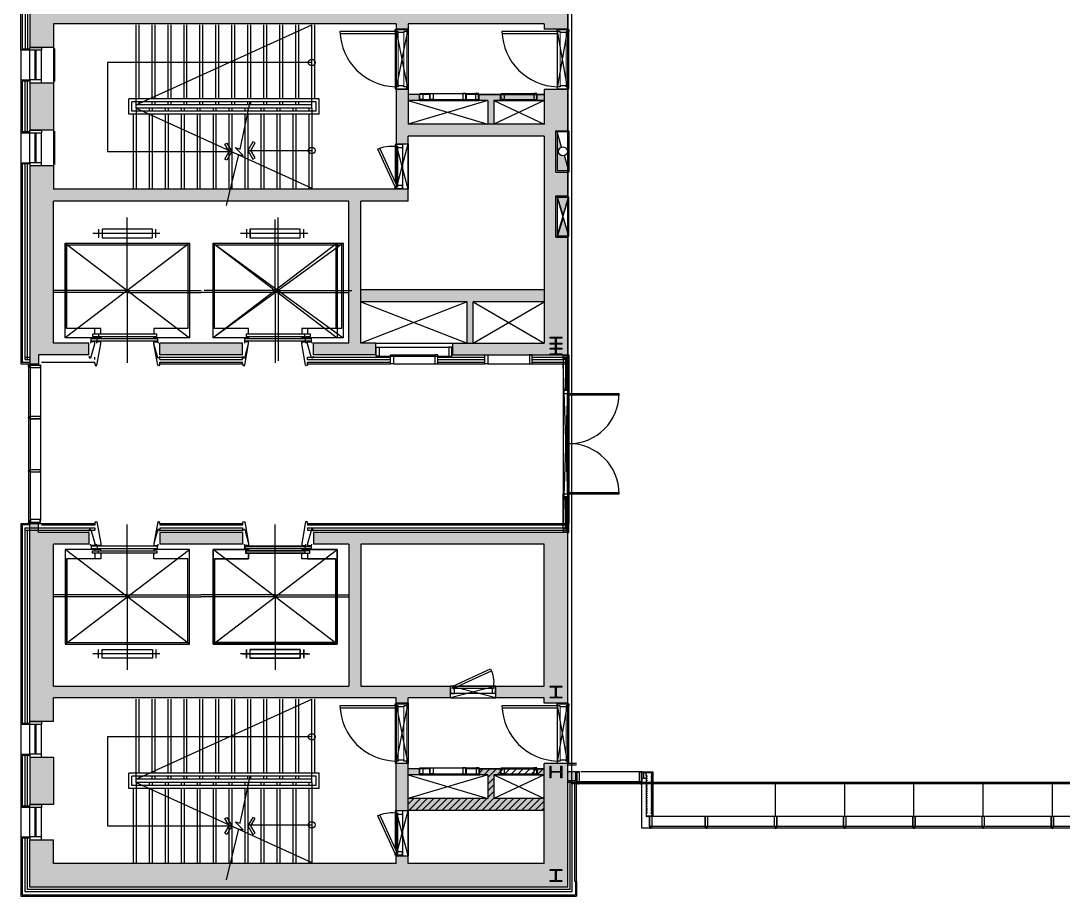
# Model space of a CAD drawing. Header units: millimetres. Extents: x 5865 to 41225, y 6941 to 34691.
# Drawn here: x 5865 to 23493, y 6941 to 21739 of the extents above; entities that cross this region are included whole.
import ezdxf

# ---------------------------------------------------------------- set-up
doc = ezdxf.new("R2010")
doc.units = ezdxf.units.MM
for name, pattern in [('CEN', [62, 60, -1, 0, -1]), ('CONTINOUS', [0]), ('HIDDEN', [0.375, 0.25, -0.125])]:
    doc.linetypes.add(name, pattern=pattern)
for name, color, linetype in [('150-WALL', 2, 'CONTINOUS'), ('5', 171, 'Continuous'), ('_R_I_Wall', 3, 'Continuous'), ('AA-CLXM', 2, 'CONTINOUS'), ('AA-DWXM-DOOR', 4, 'Continuous'), ('AA-DWXM-GRILL', 4, 'Continuous'), ('AA-DWXM-WID', 4, 'Continuous'), ('AA-DWXM-WIN', 4, 'Continuous'), ('AA-ELEV-PCN9', 9, 'Continuous'), ('AA-HATC-BRIC', 8, 'Continuous'), ('AA-SSXM', 7, 'Continuous'), ('AA-SSXM-SYM', 7, 'Continuous'), ('AA-SSXS', 4, 'Continuous'), ('AA-WAXM-BRIC', 3, 'Continuous'), ('AA-WAXM-CONC', 2, 'Continuous'), ('AA-WAXM-FIN1', 5, 'Continuous'), ('AA-WAXM-FIN2', 6, 'Continuous'), ('AA-XXXX-ETC', 9, 'Continuous'), ('AA-XXXX-OPEN', 1, 'CEN'), ('AA-XXXX-PATT', 8, 'Continuous'), ('AA-XXXX-트러스', 7, 'Continuous'), ('bGridSpace', 6, 'Continuous'), ('EX-XXXX', 4, 'Continuous'), ('WID', 4, 'Continuous')]:
    doc.layers.add(name, color=color, linetype=linetype)
doc.layers.add('L-Door', color=153, linetype='Continuous', lineweight=15)

# ---------------------------------------------------------------- blocks, each defined once
blk = doc.blocks.new('새로운 블럭')
at = {"layer": 'EX-XXXX', "color": 8}
for p, q in [((29394, 89706), (29394, 90940)), ((29944, 90705), (28809, 90705)), ((28909, 90780), (28909, 90630)), ((29879, 90630), (29879, 90780)), ((28344, 88940), (28344, 90540)), ((28344, 90540), (30444, 88940)), ((30444, 90540), (28344, 88940)), ((28344, 90540), (30444, 90540)), ((30444, 90540), (30444, 88940)), ((29394, 89706), (28144, 89706)), ((29394, 89706), (30644, 89706)), ((29394, 89686), (29394, 88520)), ((28944, 88940), (28344, 88940)), ((28874, 88867), (28874, 88852)), ((28939, 88872), (28879, 88872)), ((28934, 88952), (28944, 88952)), ((28944, 88952), (28944, 88940)), ((28944, 88843), (28944, 88867)), ((29394, 89002), (29394, 88962)), ((29854, 88952), (29844, 88952)), ((29844, 88952), (29854, 88952)), ((29844, 88940), (29844, 88952)), ((30444, 88940), (29844, 88940)), ((29844, 88843), (29844, 88867)), ((29849, 88872), (29909, 88872)), ((29914, 88867), (29914, 88852)), ((28880, 88476), (28944, 88841)), ((29908, 88476), (29844, 88841)), ((28849, 88502), (28849, 88477)), ((29939, 88502), (29939, 88477)), ((28854, 88472), (28875, 88472)), ((29934, 88472), (29913, 88472))]:
    blk.add_line(p, q, dxfattribs=at)
for points in [[(28969, 90780), (28969, 90630), (29819, 90630), (29819, 90780)], [(28884, 88927), (29904, 88927), (29904, 88887), (28884, 88887)], [(29894, 88962), (29894, 89002), (28904, 89002), (28904, 88962)]]:
    blk.add_lwpolyline(points, close=True, dxfattribs=at)
blk.add_lwpolyline([(28934, 89012), (28944, 89012), (28944, 89097), (28369, 89097), (28369, 90515), (30419, 90515), (30419, 89097), (29844, 89097), (29844, 89012), (29854, 89012)], dxfattribs=at)
for centre, start, end in [((28879, 88867), 90, 180), ((28939, 88867), 360, 90), ((28939, 88843), 344.7449, 360), ((29849, 88867), 90, 180), ((29849, 88843), 180, 195.2551), ((29909, 88867), 360, 90), ((28854, 88477), 180, 270), ((28875, 88477), 270, 344.7449), ((29913, 88477), 195.2551, 270), ((29934, 88477), 270, 360)]:
    blk.add_arc(centre, 5, start, end, dxfattribs=at)
blk = doc.blocks.new('apd227')
at = {"layer": 'AA-DWXM-DOOR'}
for p, q in [((72, 100), (72, 1032)), ((0, 100), (0, -100)), ((34, 100), (0, 100)), ((34, 50), (34, 100)), ((48, 50), (34, 50)), ((48, -50), (48, 50)), ((0, -100), (34, -100)), ((34, -100), (34, -50)), ((34, -50), (48, -50))]:
    blk.add_line(p, q, dxfattribs=at)
blk.add_lwpolyline([(34, 100), (34, 1033, -0.396451), (966, 100, -0.396451)], format="xyb", dxfattribs=at)
blk.add_lwpolyline([(34, 100), (72, 100)], dxfattribs=at)
blk.add_lwpolyline([(1000, 100), (1000, -100), (966, -100), (966, -50), (952, -50), (952, 50), (966, 50), (966, 100)], close=True, dxfattribs=at)
blk = doc.blocks.new('FFF')
at = {"layer": 'AA-DWXM-DOOR'}
for p, q in [((656, 65, 0), (15, 361, 0)), ((668, 100, 0), (31, 395, 0)), ((-50, -25, 0), (-50, 100, 0)), ((-50, 100, 0), (-19, 100, 0)), ((-19, 100, 0), (-19, 62, 0)), ((-19, 62, 0), (6, 62, 0)), ((6, 62, 0), (6, -25, 0)), ((643, -25, 0), (643, 62, 0)), ((643, 62, 0), (668, 62, 0)), ((668, 62, 0), (643, 62, 0)), ((668, 100, 0), (656, 65, 0)), ((668, 62, 0), (668, 100, 0)), ((668, 100, 0), (700, 100, 0)), ((700, 100, 0), (668, 100, 0)), ((668, 100, 0), (668, 62, 0)), ((700, -25, 0), (700, 100, 0)), ((-50, -25, 0), (6, -25, 0)), ((643, -25, 0), (700, -25, 0)), ((700, -25, 0), (643, -25, 0))]:
    blk.add_line(p, q, dxfattribs=at)
at = {"layer": 'AA-DWXM-DOOR', "color": 8}
for p, q in [((-19, 100, 0), (579, 100, 0)), ((-19, 62, 0), (643, 62, 0)), ((-50, -25, 0), (700, -25, 0))]:
    blk.add_line(p, q, dxfattribs=at)
at = {"layer": 'AA-DWXM-DOOR'}
blk.add_arc((527, 161, 0), 549, 154.7053, 186.3239, dxfattribs=at)
blk = doc.blocks.new('A$C6F92427D')
at = {"layer": 'AA-DWXM-WIN'}
for points in [[(2, -10), (17, -10), (17, 20), (2, 20)], [(-15, -180), (35, -180), (35, -10), (-15, -10)]]:
    blk.add_lwpolyline(points, close=True, dxfattribs=at)
at = {"layer": 'AA-DWXM-WIN', "color": 8}
blk.add_lwpolyline([(-12, -177), (32, -177), (32, -13), (-12, -13)], close=True, dxfattribs=at)
blk = doc.blocks.new('A$C25616869')
at = {"layer": 'AA-XXXX-ETC'}
for p, q in [((0, 3), (0, 47)), ((2, 3), (2, 47)), ((3, 50), (11, 50)), ((3, 48), (10, 48)), ((12, 2), (3, 2)), ((15, 7), (13, 7)), ((13, 7), (13, 3)), ((15, 7), (15, 3)), ((19, 50), (81, 50)), ((20, 48), (80, 48)), ((85, 7), (87, 7)), ((85, 7), (85, 3)), ((87, 7), (87, 3)), ((88, 2), (97, 2)), ((97, 50), (89, 50)), ((97, 48), (90, 48)), ((98, 3), (98, 47)), ((100, 3), (100, 47)), ((12, 0), (3, 0)), ((88, 0), (97, 0))]:
    blk.add_line(p, q, dxfattribs=at)
for centre, radius, start, end in [((3, 47), 3, 90, 180), ((3, 3), 3, 180, 270), ((3, 47), 1, 90, 180), ((3, 3), 1, 180, 270), ((10, 47), 1, 38.9448, 90), ((15, 51), 6, 218.9448, 321.0552), ((11, 49), 1, 28.6854, 90), ((15, 51), 4, 208.6854, 331.3146), ((12, 3), 1, 270, 0), ((12, 3), 3, 270, 0), ((19, 49), 1, 90, 151.3146), ((20, 47), 1, 90, 141.0552), ((80, 47), 1, 38.9448, 90), ((85, 51), 6, 218.9448, 321.0552), ((81, 49), 1, 28.6854, 90), ((85, 51), 4, 208.6854, 331.3146), ((88, 3), 3, 180, 270), ((88, 3), 1, 180, 270), ((89, 49), 1, 90, 151.3146), ((90, 47), 1, 90, 141.0552), ((97, 47), 3, 0, 90), ((97, 47), 1, 0, 90), ((97, 3), 1, 270, 0), ((97, 3), 3, 270, 0)]:
    blk.add_arc(centre, radius, start, end, dxfattribs=at)
blk = doc.blocks.new('A$C1C754D27')
at = {"layer": 'AA-XXXX-PATT', "ltscale": 3}
blk.add_hatch(color=256, dxfattribs=at).paths.add_polyline_path([(0, 660), (0, 0), (200, 0), (124, 259, -0.514855), (24, 330, -0.325388), (76, 401)])
for p, q in [((0, 660), (0, 0)), ((200, 660), (0, 660)), ((76, 401), (0, 660)), ((200, 0), (200, 660)), ((200, 0), (124, 259)), ((200, 0), (0, 0))]:
    blk.add_line(p, q, dxfattribs=at)
blk.add_circle((99, 330), 75.1, dxfattribs=at)

msp = doc.modelspace()

# ---------------------------------------------------------------- hatches: boundary and pattern name
at = {"ltscale": 10}
h = msp.add_hatch(color=251, dxfattribs=at)
h.paths.add_polyline_path([(15115, 22091), (6215, 22091), (6215, 25681), (6015, 25681), (6015, 22091), (6015, 21291), (6415, 21291), (6415, 21691), (12215, 21691), (12215, 21601), (12415, 21601), (12415, 21691), (14715, 21691), (14715, 21601), (15115, 21601)])
h.paths.add_polyline_path([(6215, 27481), (6015, 27481), (6015, 26301), (6215, 26301)])
h.paths.add_polyline_path([(6215, 30481), (6015, 30481), (6015, 28101), (6215, 28101)])
h.paths.add_polyline_path([(6915, 33891), (6215, 33891), (6115, 33891), (6115, 33091), (6915, 33091)], flags=17)
h.paths.add_polyline_path([(8905, 34441), (6015, 34441), (6015, 31701), (6215, 31701), (6215, 33091), (6115, 33091), (6115, 33891), (6215, 33891), (6215, 34241), (8905, 34241)])
h = msp.add_hatch(color=251, dxfattribs=at)
h.paths.add_polyline_path([(6415, 20691), (6015, 20691), (6015, 19891), (6415, 19891)])
h.paths.add_polyline_path([(6415, 18691), (11415, 18691), (11415, 16291), (10815, 16291), (10815, 16091), (11865, 16091), (11865, 16291), (11615, 16291), (11615, 18691), (12415, 18691), (12415, 18891), (6415, 18891), (6415, 19291), (6015, 19291), (6015, 15941), (6165, 15941), (6165, 16091), (7015, 16091), (7015, 16291), (6415, 16291)])
h.paths.add_polyline_path([(9615, 16091), (9615, 16291), (8215, 16291), (8215, 16091)], flags=17)
h.paths.add_polyline_path([(13165, 16291), (13165, 16091), (15115, 16091), (15115, 18081), (14915, 18081), (14915, 18781), (15115, 18781), (15115, 19181), (14915, 19181), (14915, 19881), (15115, 19881), (15115, 20581), (14715, 20581), (14715, 19991), (12415, 19991), (12415, 20581), (12215, 20581), (12215, 19661), (12415, 19661), (12415, 19791), (14715, 19791), (14715, 16291)])
h = msp.add_hatch(color=251, dxfattribs=at)
h.paths.add_polyline_path([(14715, 16991), (14715, 17191), (11615, 17191), (11615, 16991), (13415, 16991), (13415, 16291), (13515, 16291), (13515, 16991)])
h.paths.add_polyline_path([(14600, 9091), (14600, 8991), (14715, 8991), (14715, 9091)])
h.paths.add_polyline_path([(14600, 20491), (14600, 20391), (14715, 20391), (14715, 20491)])
h.paths.add_polyline_path([(12605, 20391), (12605, 20491), (12415, 20491), (12415, 20391)])
h.paths.add_polyline_path([(13625, 20491), (13625, 20391), (13765, 20391), (13765, 19991), (13865, 19991), (13865, 20391), (13980, 20391), (13980, 20491)])
h.paths.add_polyline_path([(12605, 8991), (12605, 9091), (12415, 9091), (12415, 8991)])
h.paths.add_polyline_path([(13625, 9091), (13625, 8991), (13765, 8991), (13765, 8591), (12415, 8591), (12415, 8391), (14715, 8391), (14715, 8591), (13865, 8591), (13865, 8991), (13980, 8991), (13980, 9091)])
msp.add_hatch(color=251, dxfattribs=at).paths.add_polyline_path([(13625, 20491), (13625, 20391), (13765, 20391), (13765, 19991), (13865, 19991), (13865, 20391), (14715, 20391), (14715, 20491)])
h = msp.add_hatch(color=251, dxfattribs=at)
h.paths.add_polyline_path([(15115, 7091), (15115, 8891), (15245, 8891), (15245, 9041), (15115, 9041), (15115, 9181), (14715, 9181), (14715, 7491), (12415, 7491), (12415, 7621), (12215, 7621), (12215, 7491), (6415, 7491), (6415, 7891), (6015, 7891), (6015, 7091)])
h.paths.add_polyline_path([(6015, 8491), (6415, 8491), (6415, 9291), (6015, 9291)])
h.paths.add_polyline_path([(12415, 9181), (12215, 9181), (12215, 8391), (12415, 8391)])
h.paths.add_polyline_path([(14715, 10291), (14715, 10201), (15115, 10201), (15115, 13091), (10815, 13091), (10815, 12891), (11415, 12891), (11415, 10491), (6415, 10491), (6415, 12891), (7015, 12891), (7015, 13091), (6165, 13091), (6165, 13241), (6015, 13241), (6015, 9891), (6415, 9891), (6415, 10291), (12215, 10291), (12215, 10201), (12415, 10201), (12415, 10291), (13130, 10291), (13130, 10491), (11615, 10491), (11615, 12891), (14715, 12891), (14715, 10491), (13900, 10491), (13900, 10291)])
h.paths.add_polyline_path([(9615, 12891), (9615, 13091), (8215, 13091), (8215, 12891)], flags=17)
at = {"layer": 'AA-HATC-BRIC', "ltscale": 3}
h = msp.add_hatch(dxfattribs=at)
h.set_pattern_fill('ANSI31', color=256, scale=25, style=0)
h.set_pattern_definition([(45, (-691836.76, -11799.635), (-56.126601, 56.126601), [])])
h.paths.add_polyline_path([(13625, 9091), (13625, 8991), (13765, 8991), (13765, 8591), (12415, 8591), (12415, 8391), (12415, 8391), (12415, 8391), (14715, 8391), (14715, 8591), (13865, 8591), (13865, 8991), (14715, 8991), (14715, 9091)])
at = {"layer": 'AA-XXXX-PATT', "ltscale": 3}
for points in [[(15035, 18448), (15128, 18756), (14942, 18756)], [(14942, 18106), (15128, 18106), (15035, 18413)]]:
    msp.add_hatch(color=256, dxfattribs=at).paths.add_polyline_path(points)

# ---------------------------------------------------------------- linework, layer by layer
at = {"ltscale": 3}
for p, q in [((6025, 15921), (6025, 15941)), ((6025, 13261), (6025, 13241))]:
    msp.add_line(p, q, dxfattribs=at)
at = {"color": 253, "ltscale": 3}
msp.add_lwpolyline([(15115, 22091), (15115, 21601)], dxfattribs=at)
at = {"color": 3, "ltscale": 3}
for points in [[(15115, 22091), (15115, 21601)], [(15115, 19881), (15135, 19881), (15135, 19181), (15115, 19181), (15115, 18781)], [(15115, 18081), (15115, 16091)], [(13165, 16091), (15115, 16091)]]:
    msp.add_lwpolyline(points, dxfattribs=at)
at = {"ltscale": 3}
for centre, start, end in [((5982, 15931), 323.2951, 36.7049), ((5982, 13251), 323.2951, 36.7049), ((15255, 9054), 233.2951, 306.7049), ((15255, 9054), 233.2951, 306.7049), ((15255, 8877), 53.2951, 126.7049), ((15255, 8877), 53.2951, 126.7049)]:
    msp.add_arc(centre, 16.7, start, end, dxfattribs=at)
at = {"layer": '150-WALL', "color": 8}
for points in [[(15015, 16291), (15015, 16275), (14940, 16275, 0.414214), (14920, 16255), (14920, 16127, 0.414214), (14940, 16107), (15015, 16107), (15015, 16091), (14815, 16091), (14815, 16107), (14890, 16107, 0.414214), (14910, 16127), (14910, 16255, 0.414214), (14890, 16275), (14815, 16275), (14815, 16291)], [(15015, 10491), (15015, 10475), (14940, 10475, 0.414214), (14920, 10455), (14920, 10327, 0.414214), (14940, 10307), (15015, 10307), (15015, 10291), (14815, 10291), (14815, 10307), (14890, 10307, 0.414214), (14910, 10327), (14910, 10455, 0.414214), (14890, 10475), (14815, 10475), (14815, 10491)], [(14815, 9141), (14831, 9141), (14831, 9066, 0.414214), (14851, 9046), (14979, 9046, 0.414214), (14999, 9066), (14999, 9141), (15015, 9141), (15015, 8941), (14999, 8941), (14999, 9016, 0.414214), (14979, 9036), (14851, 9036, 0.414214), (14831, 9016), (14831, 8941), (14815, 8941)]]:
    msp.add_lwpolyline(points, format="xyb", close=True, dxfattribs=at)
at = {"layer": '5', "color": 8}
for p, q in [((7815, 20321), (10785, 21671)), ((7815, 20261), (10785, 18911)), ((7815, 8921), (10785, 10271)), ((7815, 8861), (10785, 7511))]:
    msp.add_line(p, q, dxfattribs=at)
for points in [[(12215, 21601), (12215, 20581), (12415, 21601), (12415, 20581)], [(14935, 21601), (14935, 20581), (15115, 21601), (15115, 20581)], [(12215, 19661), (12215, 18891), (12415, 19661), (12415, 18891)], [(15135, 15941), (15135, 13241), (15035, 15941), (15035, 13241)], [(12215, 10201), (12215, 9181), (12415, 10201), (12415, 9181)], [(14935, 10201), (14935, 9181), (15115, 10201), (15115, 9181)], [(12215, 8391), (12215, 7621), (12415, 8391), (12415, 7621)]]:
    msp.add_lwpolyline(points, close=True, dxfattribs=at)
at = {"layer": '5', "color": 8, "elevation": 0}
msp.add_lwpolyline([(13130, 10491), (13900, 10491), (13130, 10291), (13900, 10291)], close=True, dxfattribs=at)
at = {"layer": '_R_I_Wall', "ltscale": 3}
for p, q in [((16373, 9041), (16555, 9041)), ((16555, 9041), (16555, 8290))]:
    msp.add_line(p, q, dxfattribs=at)
at = {"layer": 'AA-CLXM'}
for points in [[(15015, 16391), (15015, 16375), (14940, 16375, 0.414214), (14920, 16355), (14920, 16227, 0.414214), (14940, 16207), (15015, 16207), (15015, 16191), (14815, 16191), (14815, 16207), (14890, 16207, 0.414214), (14910, 16227), (14910, 16355, 0.414214), (14890, 16375), (14815, 16375), (14815, 16391)], [(15015, 10491), (15015, 10475), (14940, 10475, 0.414214), (14920, 10455), (14920, 10327, 0.414214), (14940, 10307), (15015, 10307), (15015, 10291), (14815, 10291), (14815, 10307), (14890, 10307, 0.414214), (14910, 10327), (14910, 10455, 0.414214), (14890, 10475), (14815, 10475), (14815, 10491)], [(14815, 9141), (14831, 9141), (14831, 9066, 0.414214), (14851, 9046), (14979, 9046, 0.414214), (14999, 9066), (14999, 9141), (15015, 9141), (15015, 8941), (14999, 8941), (14999, 9016, 0.414214), (14979, 9036), (14851, 9036, 0.414214), (14831, 9016), (14831, 8941), (14815, 8941)], [(15015, 7391), (15015, 7375), (14940, 7375, 0.414214), (14920, 7355), (14920, 7227, 0.414214), (14940, 7207), (15015, 7207), (15015, 7191), (14815, 7191), (14815, 7207), (14890, 7207, 0.414214), (14910, 7227), (14910, 7355, 0.414214), (14890, 7375), (14815, 7375), (14815, 7391)]]:
    msp.add_lwpolyline(points, format="xyb", close=True, dxfattribs=at)
at = {"layer": 'AA-DWXM-GRILL'}
for p, q in [((12665, 20511), (13555, 20511)), ((12665, 20411), (13555, 20411)), ((11925, 16221), (13105, 16221)), ((11925, 16071), (13105, 16071)), ((12665, 9111), (13565, 9111)), ((12665, 9011), (13565, 9011))]:
    msp.add_line(p, q, dxfattribs=at)
at = {"layer": 'AA-DWXM-GRILL', "color": 8}
for p, q in [((12840, 20511), (13340, 20511)), ((14040, 20511), (14540, 20511)), ((12840, 20411), (13340, 20411)), ((14040, 20411), (14540, 20411)), ((12165, 16091), (12865, 16091)), ((13765, 16091), (14465, 16091)), ((12165, 15941), (12865, 15941)), ((13765, 15941), (14465, 15941)), ((12840, 9111), (13340, 9111)), ((12840, 9011), (13340, 9011)), ((14040, 9111), (14540, 9111)), ((14040, 9011), (14540, 9011))]:
    msp.add_line(p, q, dxfattribs=at)
at = {"layer": 'AA-DWXM-GRILL'}
for points in [[(12615, 20511), (12665, 20511), (12665, 20411), (12615, 20411)], [(13605, 20511), (13555, 20511), (13555, 20411), (13605, 20411)], [(11875, 16221), (11925, 16221), (11925, 16071), (11875, 16071)], [(13155, 16221), (13105, 16221), (13105, 16071), (13155, 16071)], [(12615, 9111), (12665, 9111), (12665, 9011), (12615, 9011)], [(13615, 9111), (13565, 9111), (13565, 9011), (13615, 9011)]]:
    msp.add_lwpolyline(points, close=True, dxfattribs=at)
at = {"layer": 'AA-DWXM-GRILL', "color": 8}
for points in [[(12790, 20511), (12840, 20511), (12840, 20411), (12790, 20411)], [(13390, 20511), (13340, 20511), (13340, 20411), (13390, 20411)], [(13990, 20511), (14040, 20511), (14040, 20411), (13990, 20411)], [(14590, 20511), (14540, 20511), (14540, 20411), (14590, 20411)], [(12115, 16091), (12165, 16091), (12165, 15941), (12115, 15941)], [(12915, 16091), (12865, 16091), (12865, 15941), (12915, 15941)], [(13715, 16091), (13765, 16091), (13765, 15941), (13715, 15941)], [(14515, 16091), (14465, 16091), (14465, 15941), (14515, 15941)], [(12790, 9111), (12840, 9111), (12840, 9011), (12790, 9011)], [(13390, 9111), (13340, 9111), (13340, 9011), (13390, 9011)], [(13990, 9111), (14040, 9111), (14040, 9011), (13990, 9011)], [(14590, 9111), (14540, 9111), (14540, 9011), (14590, 9011)]]:
    msp.add_lwpolyline(points, close=True, dxfattribs=at)
at = {"layer": 'AA-DWXM-WID', "color": 8}
for p, q in [((15105, 15441), (15105, 13741)), ((15135, 15441), (15135, 13741))]:
    msp.add_line(p, q, dxfattribs=at)
at = {"layer": 'AA-DWXM-WID'}
for p, q in [((15135, 15441), (15135, 15416)), ((15135, 15441), (15985, 15441)), ((15135, 15416), (15985, 15416)), ((15135, 13766), (15135, 13741)), ((15135, 13766), (15985, 13766)), ((15135, 13741), (15985, 13741))]:
    msp.add_line(p, q, dxfattribs=at)
for centre, start, end in [((15135, 15441), 270, 0), ((15135, 13741), 0, 90)]:
    msp.add_arc(centre, 850, start, end, dxfattribs=at)
at = {"layer": 'AA-DWXM-WIN'}
for p, q in [((6015, 20741), (6015, 21241)), ((6105, 20741), (6105, 21241)), ((6125, 20741), (6125, 21241)), ((6215, 20741), (6215, 21241)), ((6015, 19341), (6015, 19841)), ((6105, 19341), (6105, 19841)), ((6125, 19341), (6125, 19841)), ((6215, 19341), (6215, 19841)), ((5995, 15898), (5995, 13273)), ((6025, 15898), (6025, 13283)), ((15035, 16031), (15035, 15491)), ((15075, 16031), (15075, 15491)), ((15095, 16031), (15095, 15491)), ((15135, 16031), (15135, 15491)), ((15035, 13151), (15035, 13691)), ((15075, 13151), (15075, 13691)), ((15095, 13151), (15095, 13691)), ((15135, 13151), (15135, 13691)), ((6015, 9341), (6015, 9841)), ((6105, 9341), (6105, 9841)), ((6125, 9341), (6125, 9841)), ((6215, 9341), (6215, 9841)), ((16350, 8841), (15298, 8841)), ((16323, 8871), (15313, 8871)), ((6015, 7941), (6015, 8441)), ((6105, 7941), (6105, 8441)), ((6125, 7941), (6125, 8441)), ((6215, 7941), (6215, 8441)), ((40875, 8120), (16494, 8120)), ((40905, 8090), (16537, 8090))]:
    msp.add_line(p, q, dxfattribs=at)
at = {"layer": 'AA-DWXM-WIN', "color": 8}
for p, q in [((6195, 15891), (6195, 13291)), ((16323, 9041), (15335, 9041)), ((40715, 8290), (16494, 8290))]:
    msp.add_line(p, q, dxfattribs=at)
at = {"layer": 'AA-DWXM-WIN'}
for points in [[(6215, 21291), (6215, 21241), (6015, 21241), (6015, 21291)], [(6215, 20691), (6215, 20741), (6015, 20741), (6015, 20691)], [(6215, 19891), (6215, 19841), (6015, 19841), (6015, 19891)], [(6215, 19291), (6215, 19341), (6015, 19341), (6015, 19291)], [(15135, 16081), (15135, 16031), (15035, 16031), (15035, 16081)], [(15135, 15441), (15135, 15491), (15035, 15491), (15035, 15441)], [(15135, 13741), (15135, 13691), (15035, 13691), (15035, 13741)], [(15135, 13101), (15135, 13151), (15035, 13151), (15035, 13101)], [(6215, 9891), (6215, 9841), (6015, 9841), (6015, 9891)], [(6215, 9291), (6215, 9341), (6015, 9341), (6015, 9291)], [(6215, 8491), (6215, 8441), (6015, 8441), (6015, 8491)], [(6215, 7891), (6215, 7941), (6015, 7941), (6015, 7891)]]:
    msp.add_lwpolyline(points, close=True, dxfattribs=at)
for points in [[(5995, 15903), (5995, 15921), (6025, 15921)], [(5995, 13278), (5995, 13261), (6025, 13261)]]:
    msp.add_lwpolyline(points, dxfattribs=at)
at = {"layer": 'AA-ELEV-PCN9'}
for p, q in [((5865, 21241), (5865, 20741)), ((6435, 21271), (6435, 20711)), ((12605, 20391), (13615, 20391)), ((5865, 19841), (5865, 19341)), ((6435, 19871), (6435, 19311)), ((12415, 18891), (12415, 19661)), ((11865, 16291), (13165, 16291)), ((5865, 9841), (5865, 9341)), ((12605, 8991), (13625, 8991)), ((39495, 8840), (16564, 8840)), ((18630, 8290), (18630, 8840)), ((19800, 8290), (19800, 8840)), ((20970, 8290), (20970, 8840)), ((22140, 8290), (22140, 8840)), ((23310, 8290), (23310, 8840)), ((5865, 8441), (5865, 7941)), ((12415, 7621), (12415, 8391))]:
    msp.add_line(p, q, dxfattribs=at)
at = {"layer": 'AA-ELEV-PCN9', "color": 8}
for p, q in [((6415, 21291), (6415, 20691)), ((12780, 20391), (13400, 20391)), ((13980, 20391), (14600, 20391)), ((6415, 19891), (6415, 19291)), ((12105, 16291), (12925, 16291)), ((13705, 16291), (14525, 16291)), ((12780, 8991), (13400, 8991)), ((13980, 8991), (14600, 8991))]:
    msp.add_line(p, q, dxfattribs=at)
at = {"layer": 'AA-SSXM', "color": 8}
for p, q in [((7815, 20321), (7815, 21671)), ((10785, 20321), (10785, 21671)), ((10785, 20321), (7815, 20321)), ((7815, 20261), (7815, 20321)), ((10785, 20261), (10785, 20321)), ((10785, 20261), (7815, 20261)), ((7815, 20261), (7815, 18911)), ((10785, 20261), (10785, 18911)), ((7815, 8921), (7815, 10271)), ((10785, 8921), (10785, 10271)), ((10785, 8921), (7815, 8921)), ((7815, 8861), (7815, 8921)), ((10785, 8861), (7815, 8861)), ((7815, 8861), (7815, 7511)), ((10785, 8861), (10785, 8921)), ((10785, 8861), (10785, 7511))]:
    msp.add_line(p, q, dxfattribs=at)
at = {"layer": 'AA-SSXM'}
for p, q in [((7815, 20421), (7815, 21671)), ((8085, 20421), (8085, 21671)), ((8355, 20421), (8355, 21671)), ((8625, 20421), (8625, 21671)), ((8895, 20421), (8895, 21671)), ((9165, 20421), (9165, 21671)), ((9435, 20421), (9435, 21671)), ((9705, 20421), (9705, 21671)), ((9975, 20421), (9975, 21671)), ((10245, 20421), (10245, 21671)), ((10515, 20421), (10515, 21671)), ((10785, 20421), (10785, 21671)), ((7815, 20321), (7815, 20371)), ((10785, 20321), (7815, 20321)), ((7815, 20261), (7815, 20321)), ((8085, 20321), (8085, 20371)), ((8355, 20321), (8355, 20371)), ((8625, 20321), (8625, 20371)), ((8895, 20321), (8895, 20371)), ((9165, 20321), (9165, 20371)), ((9435, 20321), (9435, 20371)), ((9705, 20321), (9705, 20371)), ((9975, 20321), (9975, 20371)), ((10245, 20321), (10245, 20371)), ((10515, 20321), (10515, 20371)), ((10785, 20321), (10785, 20371)), ((10785, 20261), (10785, 20321)), ((10785, 20261), (7815, 20261)), ((7815, 20261), (7815, 20211)), ((7815, 20161), (7815, 18911)), ((8085, 20261), (8085, 20211)), ((8085, 20161), (8085, 18911)), ((8355, 20261), (8355, 20211)), ((8355, 20161), (8355, 18911)), ((8625, 20261), (8625, 20211)), ((8625, 20161), (8625, 18911)), ((8895, 20261), (8895, 20211)), ((8895, 20161), (8895, 18911)), ((9165, 20261), (9165, 20211)), ((9165, 20161), (9165, 18911)), ((9435, 20261), (9435, 20211)), ((9435, 20161), (9435, 18911)), ((9705, 20261), (9705, 20211)), ((9705, 20161), (9705, 18911)), ((9975, 20261), (9975, 20211)), ((9975, 20161), (9975, 18911)), ((10245, 20261), (10245, 20211)), ((10245, 20161), (10245, 18911)), ((10515, 20261), (10515, 20211)), ((10515, 20161), (10515, 18911)), ((10785, 20261), (10785, 20211)), ((10785, 20161), (10785, 18911)), ((7815, 9021), (7815, 10271)), ((8085, 9021), (8085, 10271)), ((8355, 9021), (8355, 10271)), ((8625, 9021), (8625, 10271)), ((8895, 9021), (8895, 10271)), ((9165, 9021), (9165, 10271)), ((9435, 9021), (9435, 10271)), ((9705, 9021), (9705, 10271)), ((9975, 9021), (9975, 10271)), ((10245, 9021), (10245, 10271)), ((10515, 9021), (10515, 10271)), ((10785, 9021), (10785, 10271)), ((7815, 8921), (7815, 8971)), ((10785, 8921), (7815, 8921)), ((7815, 8861), (7815, 8921)), ((10785, 8861), (7815, 8861)), ((7815, 8861), (7815, 8811)), ((8085, 8921), (8085, 8971)), ((8085, 8861), (8085, 8811)), ((8355, 8921), (8355, 8971)), ((8355, 8861), (8355, 8811)), ((8625, 8921), (8625, 8971)), ((8625, 8861), (8625, 8811)), ((8895, 8921), (8895, 8971)), ((8895, 8861), (8895, 8811)), ((9165, 8921), (9165, 8971)), ((9165, 8861), (9165, 8811)), ((9435, 8921), (9435, 8971)), ((9435, 8861), (9435, 8811)), ((9705, 8921), (9705, 8971)), ((9705, 8861), (9705, 8811)), ((9975, 8921), (9975, 8971)), ((9975, 8861), (9975, 8811)), ((10245, 8921), (10245, 8971)), ((10245, 8861), (10245, 8811)), ((10515, 8921), (10515, 8971)), ((10515, 8861), (10515, 8811)), ((10785, 8921), (10785, 8971)), ((10785, 8861), (10785, 8921)), ((10785, 8861), (10785, 8811)), ((7815, 8761), (7815, 7511)), ((8085, 8761), (8085, 7511)), ((8355, 8761), (8355, 7511)), ((8625, 8761), (8625, 7511)), ((8895, 8761), (8895, 7511)), ((9165, 8761), (9165, 7511)), ((9435, 8761), (9435, 7511)), ((9705, 8761), (9705, 7511)), ((9975, 8761), (9975, 7511)), ((10245, 8761), (10245, 7511)), ((10515, 8761), (10515, 7511)), ((10785, 8761), (10785, 7511))]:
    msp.add_line(p, q, dxfattribs=at)
at = {"layer": 'AA-SSXM-SYM'}
for p, q in [((9705, 19549), (10785, 19549)), ((9705, 8149), (10785, 8149))]:
    msp.add_line(p, q, dxfattribs=at)
for points in [[(10785, 21033), (7328, 21033), (7328, 19528), (9435, 19528)], [(9346, 18617), (9552, 19477), (9623, 19461), (9488, 19597), (9577, 19572), (9742, 20367)], [(10785, 9633), (7328, 9633), (7328, 8128), (9435, 8128)], [(9346, 7217), (9552, 8077), (9623, 8061), (9488, 8197), (9577, 8172), (9742, 8967)]]:
    msp.add_lwpolyline(points, dxfattribs=at)
at = {"layer": 'AA-SSXM-SYM', "linetype": 'Continuous'}
for points in [[(9435, 19529), (9351, 19382), (9314, 19403), (9387, 19529), (9314, 19654), (9351, 19673)], [(9705, 19549), (9790, 19403), (9826, 19424), (9754, 19549), (9826, 19674), (9790, 19693)], [(9435, 8129), (9351, 7982), (9314, 8003), (9387, 8129), (9314, 8254), (9351, 8273)], [(9705, 8129), (9790, 7983), (9826, 8004), (9754, 8129), (9826, 8254), (9790, 8273)]]:
    msp.add_lwpolyline(points, close=True, dxfattribs=at)
at = {"layer": 'AA-SSXM-SYM'}
for centre in [(10785, 21035), (10785, 19547), (10785, 9635), (10785, 8147)]:
    msp.add_circle(centre, 56.8, dxfattribs=at)
at = {"layer": 'AA-SSXS'}
for p, q in [((7865, 20421), (7865, 21671)), ((8135, 20421), (8135, 21671)), ((8405, 20421), (8405, 21671)), ((8675, 20421), (8675, 21671)), ((8945, 20421), (8945, 21671)), ((9215, 20421), (9215, 21671)), ((9485, 20421), (9485, 21671)), ((9755, 20421), (9755, 21671)), ((10025, 20421), (10025, 21671)), ((10295, 20421), (10295, 21671)), ((10565, 20421), (10565, 21671)), ((10835, 20421), (10835, 21671)), ((10910, 20421), (7690, 20421)), ((7690, 20161), (7690, 20421)), ((10860, 20371), (7740, 20371)), ((7740, 20211), (7740, 20371)), ((7865, 20321), (7865, 20371)), ((8135, 20321), (8135, 20371)), ((8405, 20321), (8405, 20371)), ((8675, 20321), (8675, 20371)), ((8945, 20321), (8945, 20371)), ((9215, 20321), (9215, 20371)), ((9485, 20321), (9485, 20371)), ((9755, 20321), (9755, 20371)), ((10025, 20321), (10025, 20371)), ((10295, 20321), (10295, 20371)), ((10565, 20321), (10565, 20371)), ((10860, 20211), (10860, 20371)), ((10910, 20161), (10910, 20421)), ((10910, 20161), (7690, 20161)), ((10860, 20211), (7740, 20211)), ((7765, 20161), (7765, 18911)), ((8035, 20261), (8035, 20211)), ((8035, 20161), (8035, 18911)), ((8305, 20261), (8305, 20211)), ((8305, 20161), (8305, 18911)), ((8575, 20261), (8575, 20211)), ((8575, 20161), (8575, 18911)), ((8845, 20261), (8845, 20211)), ((8845, 20161), (8845, 18911)), ((9115, 20261), (9115, 20211)), ((9115, 20161), (9115, 18911)), ((9385, 20261), (9385, 20211)), ((9385, 20161), (9385, 18911)), ((9655, 20261), (9655, 20211)), ((9655, 20161), (9655, 18911)), ((9925, 20261), (9925, 20211)), ((9925, 20161), (9925, 18911)), ((10195, 20261), (10195, 20211)), ((10195, 20161), (10195, 18911)), ((10465, 20261), (10465, 20211)), ((10465, 20161), (10465, 18911)), ((10735, 20261), (10735, 20211)), ((10735, 20161), (10735, 18911)), ((7865, 9021), (7865, 10271)), ((8135, 9021), (8135, 10271)), ((8405, 9021), (8405, 10271)), ((8675, 9021), (8675, 10271)), ((8945, 9021), (8945, 10271)), ((9215, 9021), (9215, 10271)), ((9485, 9021), (9485, 10271)), ((9755, 9021), (9755, 10271)), ((10025, 9021), (10025, 10271)), ((10295, 9021), (10295, 10271)), ((10565, 9021), (10565, 10271)), ((10835, 9021), (10835, 10271)), ((10910, 9021), (7690, 9021)), ((7690, 8761), (7690, 9021)), ((10910, 8761), (10910, 9021)), ((10860, 8971), (7740, 8971)), ((7740, 8811), (7740, 8971)), ((7865, 8921), (7865, 8971)), ((8035, 8861), (8035, 8811)), ((8135, 8921), (8135, 8971)), ((8305, 8861), (8305, 8811)), ((8405, 8921), (8405, 8971)), ((8575, 8861), (8575, 8811)), ((8675, 8921), (8675, 8971)), ((8845, 8861), (8845, 8811)), ((8945, 8921), (8945, 8971)), ((9115, 8861), (9115, 8811)), ((9215, 8921), (9215, 8971)), ((9385, 8861), (9385, 8811)), ((9485, 8921), (9485, 8971)), ((9655, 8861), (9655, 8811)), ((9755, 8921), (9755, 8971)), ((9925, 8861), (9925, 8811)), ((10025, 8921), (10025, 8971)), ((10195, 8861), (10195, 8811)), ((10295, 8921), (10295, 8971)), ((10465, 8861), (10465, 8811)), ((10565, 8921), (10565, 8971)), ((10735, 8861), (10735, 8811)), ((10860, 8811), (10860, 8971)), ((10910, 8761), (7690, 8761)), ((10860, 8811), (7740, 8811)), ((7765, 8761), (7765, 7511)), ((8035, 8761), (8035, 7511)), ((8305, 8761), (8305, 7511)), ((8575, 8761), (8575, 7511)), ((8845, 8761), (8845, 7511)), ((9115, 8761), (9115, 7511)), ((9385, 8761), (9385, 7511)), ((9655, 8761), (9655, 7511)), ((9925, 8761), (9925, 7511)), ((10195, 8761), (10195, 7511)), ((10465, 8761), (10465, 7511)), ((10735, 8761), (10735, 7511))]:
    msp.add_line(p, q, dxfattribs=at)
at = {"layer": 'AA-WAXM-BRIC', "color": 8}
for p, q in [((12780, 20491), (12415, 20491)), ((12780, 20391), (12780, 20491)), ((13980, 20491), (13400, 20491)), ((13400, 20391), (13400, 20491)), ((13980, 20391), (13980, 20491)), ((14715, 20491), (14600, 20491)), ((14600, 20391), (14600, 20491)), ((12780, 20391), (12415, 20391)), ((13765, 20391), (13400, 20391)), ((13765, 20391), (13765, 19991)), ((13980, 20391), (13865, 20391)), ((13865, 20391), (13865, 19991)), ((14715, 20391), (14600, 20391)), ((14715, 17191), (11615, 17191)), ((13415, 16991), (11615, 16991)), ((13415, 16291), (13415, 16991)), ((14715, 16991), (13515, 16991)), ((13515, 16291), (13515, 16991)), ((12780, 9091), (12415, 9091)), ((12780, 8991), (12415, 8991)), ((12780, 8991), (12780, 9091)), ((13980, 9091), (13400, 9091)), ((13400, 8991), (13400, 9091)), ((13765, 8991), (13400, 8991)), ((13765, 8991), (13765, 8591)), ((13865, 8991), (13865, 8591)), ((13980, 8991), (13865, 8991)), ((13980, 8991), (13980, 9091)), ((14715, 9091), (14600, 9091)), ((14600, 9091), (14600, 8991)), ((14715, 8991), (14600, 8991)), ((13765, 8591), (12415, 8591)), ((14715, 8591), (13865, 8591)), ((14715, 8391), (12415, 8391))]:
    msp.add_line(p, q, dxfattribs=at)
at = {"layer": 'AA-WAXM-BRIC'}
for p, q in [((12605, 20491), (12415, 20491)), ((12605, 20391), (12605, 20491)), ((13615, 20491), (14715, 20491)), ((13615, 20391), (13615, 20491)), ((12605, 20391), (12415, 20391)), ((13765, 20391), (13615, 20391)), ((13765, 20391), (13765, 19991)), ((13865, 20391), (14715, 20391)), ((13865, 20391), (13865, 19991)), ((14715, 17191), (11615, 17191)), ((13415, 16991), (11615, 16991)), ((13415, 16291), (13415, 16991)), ((14715, 16991), (13515, 16991)), ((13515, 16291), (13515, 16991)), ((12605, 9091), (12415, 9091)), ((12605, 8991), (12415, 8991)), ((12605, 8991), (12605, 9091)), ((13625, 9091), (14715, 9091)), ((13625, 8991), (13625, 9091)), ((13765, 8991), (13625, 8991)), ((13765, 8991), (13765, 8591)), ((13865, 8991), (13865, 8591)), ((13865, 8991), (14715, 8991)), ((13765, 8591), (12415, 8591)), ((14715, 8591), (13865, 8591)), ((14715, 8391), (12415, 8391))]:
    msp.add_line(p, q, dxfattribs=at)
at = {"layer": 'AA-WAXM-CONC'}
for p, q in [((6015, 22091), (6015, 21291)), ((15115, 22091), (15115, 21601)), ((6415, 21691), (6415, 21291)), ((12215, 21691), (6415, 21691)), ((12215, 21691), (12215, 21601)), ((14715, 21691), (12415, 21691)), ((12415, 21691), (12415, 21601)), ((14715, 21691), (14715, 21601)), ((12415, 21601), (12215, 21601)), ((15115, 21601), (14715, 21601)), ((6415, 21291), (6015, 21291)), ((6015, 20691), (6015, 19891)), ((6015, 20691), (6415, 20691)), ((6415, 20691), (6415, 19891)), ((12215, 20581), (12215, 19661)), ((12415, 20581), (12215, 20581)), ((12415, 20581), (12415, 19991)), ((14715, 20581), (14715, 19991)), ((15115, 20581), (14715, 20581)), ((15115, 20581), (15115, 19881)), ((14715, 19991), (12415, 19991)), ((6415, 19891), (6015, 19891)), ((14715, 19791), (12415, 19791)), ((12415, 19661), (12415, 19791)), ((14715, 19791), (14715, 16291)), ((14915, 19881), (15115, 19881)), ((14915, 19181), (14915, 19881)), ((12215, 19661), (12415, 19661)), ((6015, 19291), (6015, 15941)), ((6015, 19291), (6415, 19291)), ((6415, 19291), (6415, 18891)), ((14915, 19181), (15115, 19181)), ((15115, 19181), (15115, 18781)), ((12415, 18891), (6415, 18891)), ((12415, 18691), (12415, 18891)), ((11415, 18691), (6415, 18691)), ((6415, 16291), (6415, 18691)), ((11415, 16291), (11415, 18691)), ((12415, 18691), (11615, 18691)), ((11615, 16291), (11615, 18691)), ((14915, 18781), (15115, 18781)), ((14915, 18081), (14915, 18781)), ((14915, 18081), (15115, 18081)), ((15115, 18081), (15115, 16091)), ((7015, 16291), (6415, 16291)), ((7015, 16091), (7015, 16291)), ((9615, 16291), (8215, 16291)), ((8215, 16091), (8215, 16291)), ((9615, 16091), (9615, 16291)), ((11415, 16291), (10815, 16291)), ((10815, 16091), (10815, 16291)), ((11865, 16291), (11615, 16291)), ((11865, 16291), (11865, 16091)), ((13165, 16291), (14715, 16291)), ((13165, 16291), (13165, 16091)), ((7015, 16091), (6165, 16091)), ((6165, 16091), (6165, 15941)), ((9615, 16091), (8215, 16091)), ((11865, 16091), (10815, 16091)), ((13165, 16091), (15115, 16091)), ((6015, 15941), (6165, 15941)), ((6015, 9891), (6015, 13241)), ((6015, 13241), (6165, 13241)), ((6165, 13091), (6165, 13241)), ((7015, 13091), (6165, 13091)), ((7015, 13091), (7015, 12891)), ((9615, 13091), (8215, 13091)), ((8215, 13091), (8215, 12891)), ((9615, 13091), (9615, 12891)), ((15115, 13091), (10815, 13091)), ((10815, 13091), (10815, 12891)), ((15115, 10201), (15115, 13091)), ((7015, 12891), (6415, 12891)), ((6415, 10491), (6415, 12891)), ((9615, 12891), (8215, 12891)), ((11415, 12891), (10815, 12891)), ((11415, 12891), (11415, 10491)), ((14715, 12891), (11615, 12891)), ((11615, 12891), (11615, 10491)), ((14715, 10491), (14715, 12891)), ((6415, 10491), (11415, 10491)), ((11615, 10491), (13130, 10491)), ((13130, 10291, 0), (13130, 10491, 0)), ((13130, 10291, 0), (13130, 10491, 0)), ((13900, 10491), (14715, 10491)), ((13900, 10291, 0), (13900, 10491, 0)), ((13900, 10291, 0), (13900, 10491, 0)), ((6415, 9891), (6415, 10291)), ((12215, 10291), (6415, 10291)), ((12215, 10201), (12215, 10291)), ((13130, 10291), (12415, 10291)), ((12415, 10201), (12415, 10291)), ((14715, 10291), (13900, 10291)), ((14715, 10201), (14715, 10291)), ((12415, 10201), (12215, 10201)), ((15115, 10201), (14715, 10201)), ((6415, 9891), (6015, 9891)), ((6015, 9291), (6015, 8491)), ((6015, 9291), (6415, 9291)), ((6415, 9291), (6415, 8491)), ((12415, 9181), (12215, 9181)), ((12215, 8391), (12215, 9181)), ((12415, 8391), (12415, 9181)), ((14715, 7491), (14715, 9181)), ((15115, 9181), (14715, 9181)), ((15115, 9041), (15115, 9181)), ((15245, 9041), (15115, 9041)), ((15245, 9041), (15245, 8891)), ((15115, 7091), (15115, 8891)), ((15245, 8891), (15115, 8891)), ((6415, 8491), (6015, 8491)), ((12215, 8391), (12415, 8391)), ((6015, 7091), (6015, 7891)), ((6015, 7891), (6415, 7891)), ((6415, 7491), (6415, 7891)), ((12215, 7491), (12215, 7621)), ((12215, 7621), (12415, 7621)), ((12415, 7491), (12415, 7621)), ((12215, 7491), (6415, 7491)), ((14715, 7491), (12415, 7491)), ((14715, 7491), (12415, 7491)), ((15115, 7091), (6015, 7091))]:
    msp.add_line(p, q, dxfattribs=at)
at = {"layer": 'AA-WAXM-FIN1'}
for p, q in [((5865, 21241), (5865, 23891)), ((5885, 23891, 0), (5885, 21261, 0)), ((6015, 21241), (5865, 21241)), ((6015, 21261), (5885, 21261, 0)), ((5865, 20741), (5865, 19841)), ((5865, 20741), (6015, 20741)), ((6015, 20721), (5885, 20721, 0)), ((5885, 20721, 0), (5885, 19861, 0)), ((6015, 19841), (5865, 19841)), ((6015, 19861), (5885, 19861, 0)), ((5865, 19341), (5865, 15941)), ((5865, 19341), (6015, 19341)), ((5885, 19321, 0), (5885, 15961, 0)), ((6015, 19321), (5885, 19321, 0)), ((15105, 16081), (15135, 16081)), ((5865, 15941), (6015, 15941)), ((6015, 15961, 0), (5885, 15961, 0)), ((5865, 13241), (5865, 9841)), ((5865, 13241), (6015, 13241)), ((5885, 13221, 0), (5885, 9861, 0)), ((6015, 13221, 0), (5885, 13221, 0)), ((6015, 9841), (5865, 9841)), ((6015, 9861), (5885, 9861, 0)), ((5865, 9341), (5865, 8441)), ((5865, 9341), (6015, 9341)), ((6015, 9321), (5885, 9321, 0)), ((5885, 9321, 0), (5885, 8461, 0)), ((15235, 7191), (15235, 8891)), ((15265, 7191), (15265, 8871)), ((6015, 8441), (5865, 8441)), ((6015, 8461), (5885, 8461, 0)), ((5865, 7941), (5865, 6941)), ((5865, 7941), (6015, 7941)), ((6015, 7921), (5885, 7921, 0)), ((5885, 7921, 0), (5885, 6961, 0)), ((15265, 7191), (15235, 7191)), ((15245, 7191, 0), (15245, 6961, 0)), ((15265, 7191), (15265, 6941)), ((5865, 6941), (15265, 6941)), ((5885, 6961, 0), (15245, 6961, 0))]:
    msp.add_line(p, q, dxfattribs=at)
at = {"layer": 'AA-WAXM-FIN1', "color": 8}
for p, q in [((7665, 17179), (7665, 18413)), ((10215, 17179), (10215, 18413)), ((7180, 18219), (7180, 18069)), ((8150, 18069), (8150, 18219)), ((9680, 18219), (9680, 18069)), ((10650, 18069), (10650, 18219)), ((8215, 18144), (7080, 18144)), ((10715, 18144), (9580, 18144)), ((6615, 16379), (6615, 17979)), ((6615, 17979), (8715, 16379)), ((8715, 17979), (6615, 16379)), ((6615, 17979), (8715, 17979)), ((8715, 17979), (8715, 16379)), ((9115, 16379), (9115, 17979)), ((9115, 17979), (11315, 16379)), ((11315, 17979), (9115, 16379)), ((9115, 17979), (11315, 17979)), ((11315, 17979), (11315, 16379)), ((7665, 17179), (6415, 17179)), ((7665, 17179), (8915, 17179)), ((7665, 17159), (7665, 15993)), ((10215, 17179), (8965, 17179)), ((10215, 17179), (11465, 17179)), ((10215, 17159), (10215, 15993)), ((7665, 16441), (7665, 16401)), ((10165, 16441), (10165, 16401)), ((7115, 16379), (6615, 16379)), ((7045, 16306), (7045, 16291)), ((7110, 16311), (7050, 16311)), ((7051, 16044), (7115, 16280)), ((7105, 16391), (7115, 16391)), ((7115, 16391), (7115, 16379)), ((7115, 16281), (7115, 16306)), ((8125, 16391), (8115, 16391)), ((8115, 16391), (8125, 16391)), ((8115, 16379), (8115, 16391)), ((8715, 16379), (8115, 16379)), ((8115, 16281), (8115, 16306)), ((8180, 16044), (8115, 16280)), ((8120, 16311), (8180, 16311)), ((8185, 16306), (8185, 16291)), ((9715, 16379), (9115, 16379)), ((9645, 16306), (9645, 16291)), ((9710, 16311), (9650, 16311)), ((9651, 16044), (9715, 16280)), ((9705, 16391), (9715, 16391)), ((9715, 16391), (9715, 16379)), ((9715, 16281), (9715, 16306)), ((10725, 16391), (10715, 16391)), ((10715, 16391), (10725, 16391)), ((10715, 16379), (10715, 16391)), ((11315, 16379), (10715, 16379)), ((10715, 16281), (10715, 16306)), ((10780, 16044), (10715, 16280)), ((10720, 16311), (10780, 16311)), ((10785, 16306), (10785, 16291)), ((7020, 16071), (7020, 16046)), ((8211, 16071), (8211, 16046)), ((9620, 16071), (9620, 16046)), ((10811, 16071), (10811, 16046)), ((15105, 16091), (15105, 15941)), ((15105, 16091), (15135, 16091)), ((15135, 16091), (15135, 15941)), ((6215, 15971), (7115, 15971)), ((7025, 16041), (7046, 16041)), ((7115, 15941), (7115, 15971)), ((8206, 16041), (8185, 16041)), ((8215, 15971), (9615, 15971)), ((8215, 15941), (8215, 15971)), ((8215, 15941), (9615, 15941)), ((9615, 15941), (9615, 15971)), ((9625, 16041), (9646, 16041)), ((10715, 15971), (12115, 15971)), ((10715, 15941), (10715, 15971)), ((10715, 15941), (12115, 15941)), ((10806, 16041), (10785, 16041)), ((12915, 15971), (13715, 15971)), ((12915, 15941), (13715, 15941)), ((14515, 15971), (15105, 15971)), ((14515, 15941), (15135, 15941)), ((5865, 13241), (7115, 13241)), ((7115, 13241), (7115, 13211)), ((8215, 13241), (9615, 13241)), ((8215, 13241), (8215, 13211)), ((9615, 13241), (9615, 13211)), ((10715, 13241), (15135, 13241)), ((10715, 13241), (10715, 13211)), ((15105, 13091), (15105, 13241)), ((15135, 13091), (15135, 13241)), ((7115, 13211), (6215, 13211, 0)), ((7020, 13111), (7020, 13136)), ((7025, 13141), (7046, 13141)), ((7051, 13137), (7115, 12901)), ((7665, 12023), (7665, 13189)), ((8180, 13137), (8115, 12901)), ((8206, 13141), (8185, 13141)), ((8211, 13111), (8211, 13136)), ((9615, 13211, 0), (8215, 13211, 0)), ((9620, 13111), (9620, 13136)), ((9625, 13141), (9646, 13141)), ((9651, 13137), (9715, 12901)), ((10165, 12023), (10165, 13189)), ((15105, 13211), (10715, 13211, 0)), ((10780, 13137), (10715, 12901)), ((10806, 13141), (10785, 13141)), ((10811, 13111), (10811, 13136)), ((15105, 13091), (15135, 13091)), ((7045, 12876), (7045, 12891)), ((7110, 12871), (7050, 12871)), ((7115, 12900), (7115, 12876)), ((8115, 12900), (8115, 12876)), ((8120, 12871), (8180, 12871)), ((8185, 12876), (8185, 12891)), ((9645, 12876), (9645, 12891)), ((9710, 12871), (9650, 12871)), ((9715, 12900), (9715, 12876)), ((10715, 12900), (10715, 12876)), ((10720, 12871), (10780, 12871)), ((10785, 12876), (10785, 12891)), ((6615, 12803), (6615, 11203)), ((6615, 11203), (8715, 12803)), ((8715, 11203), (6615, 12803)), ((7105, 12791), (7115, 12791)), ((7115, 12791), (7115, 12803)), ((7665, 12741), (7665, 12781)), ((8115, 12803), (8115, 12791)), ((8125, 12791), (8115, 12791)), ((8115, 12791), (8125, 12791)), ((8715, 11203), (8715, 12803)), ((11215, 11203), (9115, 12803)), ((9115, 11203), (11215, 12803)), ((9115, 11203), (9115, 12803)), ((9115, 12803), (9715, 12803)), ((9705, 12791), (9715, 12791)), ((9715, 12791), (9705, 12791)), ((9715, 12803), (9715, 12791)), ((10165, 12741), (10165, 12781)), ((10715, 12803), (11215, 12803)), ((10715, 12791), (10715, 12803)), ((10725, 12791), (10715, 12791)), ((11215, 12803), (11215, 11203)), ((7665, 12003), (6415, 12003)), ((7665, 12003), (8915, 12003)), ((7665, 12003), (7665, 10769)), ((10165, 12003), (8915, 12003)), ((10165, 12003), (11415, 12003)), ((10165, 12003), (10165, 10769)), ((6615, 11203), (8715, 11203)), ((7180, 10963), (7180, 11113)), ((8150, 11113), (8150, 10963)), ((11215, 11203), (9115, 11203)), ((9680, 11113), (9680, 10963)), ((10650, 10963), (10650, 11113)), ((8215, 11038), (7080, 11038)), ((9615, 11038), (10750, 11038)), ((15115, 9191), (15265, 9191)), ((15115, 9161), (15115, 9191)), ((15115, 9161), (15265, 9161))]:
    msp.add_line(p, q, dxfattribs=at)
for points in [[(7240, 18219), (7240, 18069), (8090, 18069), (8090, 18219)], [(9740, 18219), (9740, 18069), (10590, 18069), (10590, 18219)], [(8165, 16401), (8165, 16441), (7075, 16441), (7075, 16401)], [(10765, 16401), (10765, 16441), (9675, 16441), (9675, 16401)], [(7055, 16366), (8175, 16366), (8175, 16326), (7055, 16326)], [(9655, 16366), (10775, 16366), (10775, 16326), (9655, 16326)], [(7055, 12816), (8175, 12816), (8175, 12856), (7055, 12856)], [(8165, 12781), (8165, 12741), (7075, 12741), (7075, 12781)], [(10775, 12816), (9655, 12816), (9655, 12856), (10775, 12856)], [(9665, 12781), (9665, 12741), (10755, 12741), (10755, 12781)], [(7240, 10963), (7240, 11113), (8090, 11113), (8090, 10963)], [(10590, 10963), (10590, 11113), (9740, 11113), (9740, 10963)]]:
    msp.add_lwpolyline(points, close=True, dxfattribs=at)
for points in [[(7105, 16451), (7115, 16451), (7115, 16536), (6640, 16536), (6640, 17954), (8690, 17954), (8690, 16536), (8115, 16536), (8115, 16451), (8125, 16451)], [(9705, 16451), (9715, 16451), (9715, 16536), (9140, 16536), (9140, 17954), (11290, 17954), (11290, 16536), (10715, 16536), (10715, 16451), (10725, 16451)], [(7105, 12731), (7115, 12731), (7115, 12646), (6640, 12646), (6640, 11228), (8690, 11228), (8690, 12646), (8115, 12646), (8115, 12731), (8125, 12731)], [(10725, 12731), (10715, 12731), (10715, 12646), (11190, 12646), (11190, 11228), (9140, 11228), (9140, 12646), (9715, 12646), (9715, 12731), (9705, 12731)]]:
    msp.add_lwpolyline(points, dxfattribs=at)
for centre, start, end in [((7050, 16306), 90, 180), ((7110, 16306), 360, 90), ((7110, 16281), 344.7449, 360), ((8120, 16306), 90, 180), ((8120, 16281), 180, 195.2551), ((8180, 16306), 360, 90), ((9650, 16306), 90, 180), ((9710, 16306), 360, 90), ((9710, 16281), 344.7449, 360), ((10720, 16306), 90, 180), ((10720, 16281), 180, 195.2551), ((10780, 16306), 360, 90), ((7025, 16046), 180, 270), ((7046, 16046), 270, 344.7449), ((8185, 16046), 195.2551, 270), ((8206, 16046), 270, 360), ((9625, 16046), 180, 270), ((9646, 16046), 270, 344.7449), ((10785, 16046), 195.2551, 270), ((10806, 16046), 270, 360), ((7025, 13136), 90, 180), ((7046, 13136), 15.2551, 90), ((8185, 13136), 90, 164.7449), ((8206, 13136), 0, 90), ((9625, 13136), 90, 180), ((9646, 13136), 15.2551, 90), ((10785, 13136), 90, 164.7449), ((10806, 13136), 360, 90), ((7050, 12876), 180, 270), ((7110, 12876), 270, 0), ((7110, 12900), 0, 15.2551), ((8120, 12900), 164.7449, 180), ((8120, 12876), 180, 270), ((8180, 12876), 270, 0), ((9650, 12876), 180, 270), ((9710, 12876), 270, 360), ((9710, 12900), 360, 15.2551), ((10720, 12900), 164.7449, 180), ((10720, 12876), 180, 270), ((10780, 12876), 270, 360)]:
    msp.add_arc(centre, 5, start, end, dxfattribs=at)
at = {"layer": 'AA-WAXM-FIN2'}
for p, q in [((5940, 23876), (5940, 21261)), ((5978, 23876), (5978, 21261)), ((5940, 19861), (5940, 20721)), ((5978, 19861), (5978, 20721)), ((5940, 16016), (5940, 19321)), ((5978, 16016), (5978, 19321)), ((5940, 16053), (6015, 16053)), ((5940, 16016), (6015, 16016)), ((5940, 9861), (5940, 13166)), ((5940, 13166), (6015, 13166)), ((5940, 13166), (6015, 13166)), ((5940, 13128), (6015, 13128)), ((5978, 9861), (5978, 13128)), ((5940, 8461), (5940, 9321)), ((5978, 8461), (5978, 9321)), ((15153, 7053), (15153, 8891)), ((15190, 7016), (15190, 8891)), ((5940, 7016), (5940, 7921)), ((5978, 7053), (5978, 7921)), ((15153, 7053), (5978, 7053)), ((15190, 7016), (5940, 7016))]:
    msp.add_line(p, q, dxfattribs=at)
at = {"layer": 'AA-WAXM-FIN2', "color": 8}
for p, q in [((7115, 16016), (7115, 16053)), ((8215, 16053), (9615, 16053)), ((8215, 16016), (8215, 16053)), ((9615, 16016), (9615, 16053)), ((10715, 16053), (12115, 16053)), ((10715, 16016), (10715, 16053)), ((12915, 16053), (13715, 16053)), ((14515, 16053), (15105, 16053)), ((8215, 16016), (9615, 16016)), ((10715, 16016), (12115, 16016)), ((12915, 16016), (13715, 16016)), ((14515, 16016), (15105, 16016)), ((5940, 13166), (7115, 13166)), ((5978, 13128), (7115, 13128)), ((7115, 13166), (7115, 13128)), ((8215, 13166), (9615, 13166)), ((8215, 13166), (8215, 13128)), ((8215, 13128), (9615, 13128)), ((9615, 13166), (9615, 13128)), ((10715, 13166), (15105, 13166)), ((10715, 13166), (10715, 13128)), ((10715, 13128), (15105, 13128))]:
    msp.add_line(p, q, dxfattribs=at)
at = {"layer": 'AA-WAXM-FIN2', "linetype": 'Continuous'}
for p, q in [((16365, 8093), (16365, 8871)), ((16368, 8094), (16368, 8871)), ((16504, 8120), (16504, 8094)), ((16522, 8120), (16504, 8120, 0)), ((16507, 8117), (16507, 8093)), ((16522, 8117), (16507, 8117, 0)), ((16522, 8120), (16522, 8117)), ((16368, 8094), (16367, 8093)), ((16367, 8093), (16368, 8092)), ((16368, 8092), (16369, 8093)), ((16504, 8090), (16368, 8090)), ((16369, 8093), (16503, 8093)), ((16504, 8092), (16503, 8093)), ((16504, 8094), (16504, 8093)), ((16504, 8093), (16504, 8092))]:
    msp.add_line(p, q, dxfattribs=at)
for centre, start, end in [((16368, 8093), 178.9688, 270.0093), ((16504, 8093), 269.9907, 1.0312)]:
    msp.add_arc(centre, 3, start, end, dxfattribs=at)
at = {"layer": 'AA-XXXX-OPEN', "color": 8, "linetype": 'ByBlock'}
for p, q in [((13765, 20391), (12415, 19991)), ((12415, 20391), (13765, 19991)), ((14715, 20391), (13865, 19991)), ((13865, 20391), (14715, 19991)), ((13415, 16991), (11615, 16291)), ((11615, 16991), (13415, 16291)), ((13515, 16291), (14715, 16991)), ((13515, 16991), (14715, 16291)), ((13765, 8991), (12415, 8591)), ((12415, 8991), (13765, 8591)), ((14715, 8991), (13865, 8591)), ((13865, 8991), (14715, 8591))]:
    msp.add_line(p, q, dxfattribs=at)
at = {"layer": 'AA-XXXX-OPEN', "linetype": 'ByBlock'}
for p, q in [((13765, 20391), (12415, 19991)), ((12415, 20391), (13765, 19991)), ((14715, 20391), (13865, 19991)), ((13865, 20391), (14715, 19991)), ((13415, 16991), (11615, 16291)), ((11615, 16991), (13415, 16291)), ((13515, 16291), (14715, 16991)), ((13515, 16991), (14715, 16291)), ((13765, 8991), (12415, 8591)), ((12415, 8991), (13765, 8591)), ((14715, 8991), (13865, 8591)), ((13865, 8991), (14715, 8591))]:
    msp.add_line(p, q, dxfattribs=at)
at = {"layer": 'AA-XXXX-PATT', "ltscale": 3}
for p, q in [((14935, 18761), (15135, 18761)), ((14935, 18761), (15135, 18761)), ((15135, 18101), (14935, 18761)), ((14935, 18101), (15135, 18761)), ((14935, 18761), (14935, 18101)), ((15035, 18448), (14942, 18756)), ((14942, 18756), (15128, 18756)), ((15035, 18448), (15128, 18756)), ((15135, 18101), (15135, 18761)), ((15035, 18413), (14942, 18106)), ((15035, 18413), (15128, 18106)), ((14935, 18101), (15135, 18101)), ((14942, 18106), (15128, 18106))]:
    msp.add_line(p, q, dxfattribs=at)
at = {"layer": 'AA-XXXX-트러스'}
for p, q in [((16552, 9028, 0), (16393, 9028, 0)), ((16552, 9028, 0), (16552, 8290)), ((16439, 8981), (16439, 8340)), ((16440, 8928, 0), (16439, 8928, 0)), ((16539, 8981), (16539, 8290))]:
    msp.add_line(p, q, dxfattribs=at)
at = {"layer": 'AA-XXXX-트러스', "linetype": 'HIDDEN', "ltscale": 0.01}
for p, q in [((16440, 9013, 0), (16439, 9013, 0)), ((16440, 8943, 0), (16439, 8943, 0)), ((16454, 8981), (16454, 8340)), ((16524, 8981), (16524, 8340))]:
    msp.add_line(p, q, dxfattribs=at)
at = {"layer": 'bGridSpace', "linetype": 'ByBlock'}
msp.add_lwpolyline([(15184, 33963), (40215, 33963), (40215, 8840), (15184, 8840)], close=True, dxfattribs=at)
at = {"layer": 'L-Door'}
for p, q in [((12195, 21519), (12195, 20624)), ((12245, 20639), (12245, 21543)), ((12345, 21543), (12345, 20639)), ((12395, 21557), (12395, 20624)), ((14935, 21519), (14935, 20624)), ((14985, 20639), (14985, 21543)), ((15085, 21543), (15085, 20639)), ((15135, 21557), (15135, 20624)), ((12195, 10119), (12195, 9224)), ((12245, 9239), (12245, 10143)), ((12345, 10143), (12345, 9239)), ((12395, 10157), (12395, 9224)), ((14935, 10119), (14935, 9224)), ((14985, 9239), (14985, 10143)), ((15085, 10143), (15085, 9239)), ((15135, 10157), (15135, 9224))]:
    msp.add_line(p, q, dxfattribs=at)
at = {"layer": 'WID'}
msp.add_lwpolyline([(15115, 33991), (40315, 33991), (40315, 8860), (15115, 8860)], close=True, dxfattribs=at)

# ---------------------------------------------------------------- block references
at = {"layer": 'AA-DWXM-WIN', "xscale": -1, "rotation": 90}
for p in [(6015, 15906), (6015, 15041), (6015, 14141)]:
    msp.add_blockref('A$C6F92427D', p, dxfattribs=at)
at = {"layer": 'AA-DWXM-WIN'}
for p, rotation in [((6015, 13276), 90), ((15300, 8861), 180), ((16358, 8861), 180), ((16529, 8110), 180), ((17470, 8110), 180), ((18640, 8110), 180), ((19810, 8110), 180), ((20980, 8110), 180), ((22150, 8110), 180), ((23320, 8110), 180)]:
    msp.add_blockref('A$C6F92427D', p, dxfattribs=dict(at, rotation=rotation))
at = {"layer": 'AA-WAXM-FIN1', "color": 8}
for p in [(-21728, -72561), (-19228, -72561)]:
    msp.add_blockref('새로운 블럭', p, dxfattribs=at)
at = {"layer": 'AA-WAXM-FIN1', "color": 8, "xscale": -1, "rotation": 180}
for p in [(-21728, 101743), (-19228, 101743)]:
    msp.add_blockref('새로운 블럭', p, dxfattribs=at)
at = {"layer": 'AA-XXXX-PATT', "ltscale": 3}
msp.add_blockref('A$C1C754D27', (14935, 19201), dxfattribs=at)
at = {"layer": 'AA-XXXX-트러스', "xscale": -1, "rotation": 90}
msp.add_blockref('A$C25616869', (16443, 9028, 0), dxfattribs=at)
at = {"layer": 'AA-XXXX-트러스', "xscale": -1}
msp.add_blockref('A$C25616869', (16539, 8978), dxfattribs=at)
at = {"layer": 'AA-XXXX-트러스', "rotation": 180}
msp.add_blockref('A$C25616869', (16539, 8340), dxfattribs=at)
at = {"layer": 'L-Door', "xscale": -1}
for name, p, rotation in [('apd227', (12295, 21591), 89.9999996798349), ('apd227', (15035, 21591), 89.9999996798349), ('FFF', (12295, 19601, 0), 90), ('apd227', (12295, 10191), 89.999999626474), ('apd227', (15035, 10191), 89.999999626474), ('FFF', (12295, 8331, 0), 90)]:
    msp.add_blockref(name, p, dxfattribs=dict(at, rotation=rotation))
msp.add_blockref('FFF', (13840, 10391, 0), dxfattribs=at)

doc.saveas('drawing.dxf')
